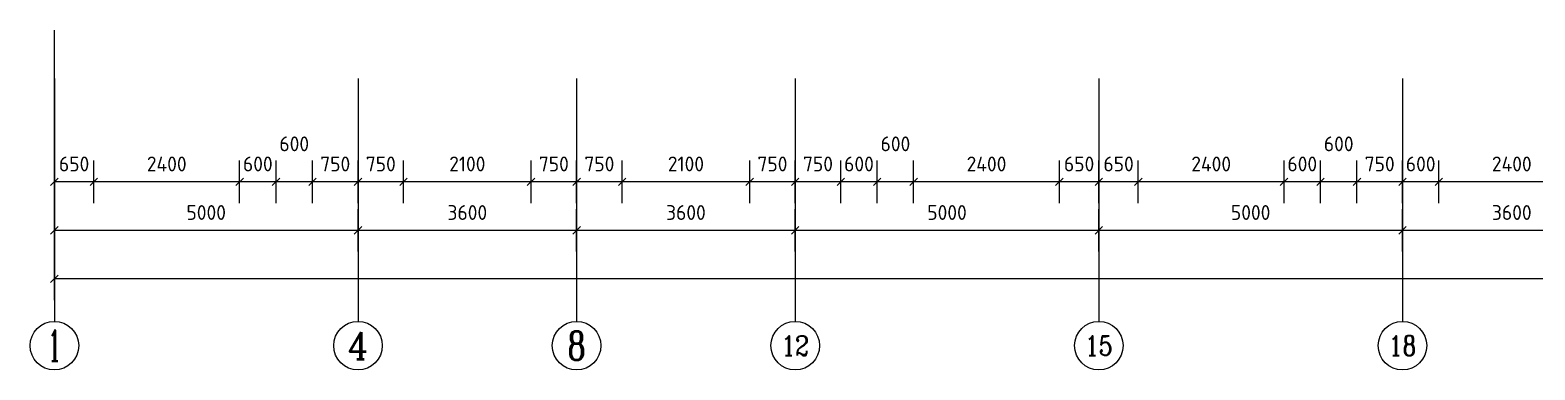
# Model space of a CAD drawing. Header units: millimetres. Extents: x -133666 to 228300, y -346623 to 180165.
# Drawn here: x -73155 to -48374, y -125350 to -119750 of the extents above; entities that cross this region are included whole.
import ezdxf
from ezdxf.enums import TextEntityAlignment as Align

# ---------------------------------------------------------------- set-up
doc = ezdxf.new("R2010")
doc.units = ezdxf.units.MM
doc.header["$LTSCALE"] = 1000
doc.layers.get('0').update_dxf_attribs({"linetype": 'CONTINUOUS'})
for name, color, linetype in [('AXIS_TEXT', 7, 'CONTINUOUS'), ('AXIS_轴号_A', 4, 'CONTINUOUS'), ('AXIS_轴文_A', 7, 'CONTINUOUS')]:
    doc.layers.add(name, color=color, linetype=linetype)
doc.styles.add('_TCH_AXIS', font='COMPLEX', dxfattribs={"bigfont": 'GBCBIG'})
doc.styles.add('CADReader_TextStyle', font='tssdeng.shx', dxfattribs={"height": 0.2, "bigfont": 'gbcbig.shx'})
doc.styles.add('COMPLEX', font='COMPLEX')

# ---------------------------------------------------------------- blocks, each defined once
blk = doc.blocks.new('_AXISO')
blk.add_circle((0, 0), 0.5)
at = {"layer": 'AXIS_TEXT', "style": 'COMPLEX', "width": 1.041667}
blk.add_attdef('A', text='', height=0.56, dxfattribs=at).set_placement((-0.25, -0.28), (0.25, -0.28), align=Align.FIT)

msp = doc.modelspace()

# ---------------------------------------------------------------- linework, layer by layer
at = {"layer": 'AXIS_轴号_A'}
for p, q in [((-72755, -120550.1), (-72755, -124550.1)), ((-67755, -120550.1), (-67755, -124550.1)), ((-64155, -120550.1), (-64155, -124550.1)), ((-60555, -120550.1), (-60555, -124550.1)), ((-55555, -120550.1), (-55555, -124550.1)), ((-50555, -120550.1), (-50555, -124550.1))]:
    msp.add_line(p, q, dxfattribs=at)
at = {"layer": 'AXIS_轴号_A', "linetype": 'Continuous'}
for points in [[(-21155, -119750.1), (-21155, -122250.1), (-72755, -122250.1), (-72755, -119750.1)], [(-21155, -120550.1), (-21155, -123850.1), (-72755, -123850.1), (-72755, -120550.1)], [(-21155, -120550.1), (-21155, -123050.1), (-72755, -123050.1), (-72755, -120550.1)], [(-72755, -122600.1), (-72755, -121900.1)], [(-72105, -122600.1), (-72105, -121900.1)], [(-69705, -122600.1), (-69705, -121900.1)], [(-69105, -122600.1), (-69105, -121900.1)], [(-68505, -122600.1), (-68505, -121900.1)], [(-67755, -122600.1), (-67755, -121900.1)], [(-67005, -122600.1), (-67005, -121900.1)], [(-64905, -122600.1), (-64905, -121900.1)], [(-64155, -122600.1), (-64155, -121900.1)], [(-63405, -122600.1), (-63405, -121900.1)], [(-61305, -122600.1), (-61305, -121900.1)], [(-60555, -122600.1), (-60555, -121900.1)], [(-59805, -122600.1), (-59805, -121900.1)], [(-59205, -122600.1), (-59205, -121900.1)], [(-58605, -122600.1), (-58605, -121900.1)], [(-56205, -122600.1), (-56205, -121900.1)], [(-55555, -122600.1), (-55555, -121900.1)], [(-54905, -122600.1), (-54905, -121900.1)], [(-52505, -122600.1), (-52505, -121900.1)], [(-51905, -122600.1), (-51905, -121900.1)], [(-51305, -122600.1), (-51305, -121900.1)], [(-50555, -122600.1), (-50555, -121900.1)], [(-49955, -122600.1), (-49955, -121900.1)], [(-72816.9, -122312), (-72693.2, -122188.2)], [(-72166.9, -122312), (-72043.2, -122188.2)], [(-69766.9, -122312), (-69643.2, -122188.2)], [(-69166.9, -122312), (-69043.2, -122188.2)], [(-68566.9, -122312), (-68443.2, -122188.2)], [(-67816.9, -122312), (-67693.2, -122188.2)], [(-67066.9, -122312), (-66943.2, -122188.2)], [(-64966.9, -122312), (-64843.2, -122188.2)], [(-64216.9, -122312), (-64093.2, -122188.2)], [(-63466.9, -122312), (-63343.2, -122188.2)], [(-61366.9, -122312), (-61243.2, -122188.2)], [(-60616.9, -122312), (-60493.2, -122188.2)], [(-59866.9, -122312), (-59743.2, -122188.2)], [(-59266.9, -122312), (-59143.2, -122188.2)], [(-58666.9, -122312), (-58543.2, -122188.2)], [(-56266.9, -122312), (-56143.2, -122188.2)], [(-55616.9, -122312), (-55493.2, -122188.2)], [(-54966.9, -122312), (-54843.2, -122188.2)], [(-52566.9, -122312), (-52443.2, -122188.2)], [(-51966.9, -122312), (-51843.2, -122188.2)], [(-51366.9, -122312), (-51243.2, -122188.2)], [(-50616.9, -122312), (-50493.2, -122188.2)], [(-50016.9, -122312), (-49893.2, -122188.2)], [(-72755, -123400.1), (-72755, -122700.1)], [(-67755, -123400.1), (-67755, -122700.1)], [(-64155, -123400.1), (-64155, -122700.1)], [(-60555, -123400.1), (-60555, -122700.1)], [(-55555, -123400.1), (-55555, -122700.1)], [(-50555, -123400.1), (-50555, -122700.1)], [(-72816.9, -123112), (-72693.2, -122988.2)], [(-67816.9, -123112), (-67693.2, -122988.2)], [(-64216.9, -123112), (-64093.2, -122988.2)], [(-60616.9, -123112), (-60493.2, -122988.2)], [(-55616.9, -123112), (-55493.2, -122988.2)], [(-50616.9, -123112), (-50493.2, -122988.2)], [(-72755, -124200.1), (-72755, -123500.1)], [(-72816.9, -123912), (-72693.2, -123788.2)]]:
    msp.add_lwpolyline(points, dxfattribs=at)

# ---------------------------------------------------------------- block references
at = {"layer": 'AXIS_轴号_A'}
ref = msp.add_blockref('_AXISO', (-72755, -124950.1), dxfattribs=dict(at, xscale=800, yscale=800, zscale=800))
ref.add_attrib('A', '1', dxfattribs={"layer": 'AXIS_轴文_A', "height": 514.7, "style": '_TCH_AXIS'}).set_placement((-72865.3, -125207.5), (-72644.8, -125207.5), align=Align.FIT)
ref = msp.add_blockref('_AXISO', (-67755, -124950.1), dxfattribs=dict(at, xscale=800, yscale=800, zscale=800))
ref.add_attrib('A', '4', dxfattribs={"layer": 'AXIS_轴文_A', "height": 445.4, "style": '_TCH_AXIS'}).set_placement((-67924.7, -125172.8), (-67585.4, -125172.8), align=Align.FIT)
ref = msp.add_blockref('_AXISO', (-64155, -124950.1), dxfattribs=dict(at, xscale=800, yscale=800, zscale=800))
ref.add_attrib('A', '8', dxfattribs={"layer": 'AXIS_轴文_A', "height": 465.9, "style": '_TCH_AXIS'}).set_placement((-64310.4, -125183.1), (-63999.7, -125183.1), align=Align.FIT)
ref = msp.add_blockref('_AXISO', (-60555, -124950.1), dxfattribs=dict(at, xscale=800, yscale=800, zscale=800))
ref.add_attrib('A', '12', dxfattribs={"layer": 'AXIS_轴文_A', "height": 328.45, "style": '_TCH_AXIS'}).set_placement((-60781.8, -125114.3), (-60328.3, -125114.3), align=Align.FIT)
ref = msp.add_blockref('_AXISO', (-55555, -124950.1), dxfattribs=dict(at, xscale=800, yscale=800, zscale=800))
ref.add_attrib('A', '15', dxfattribs={"layer": 'AXIS_轴文_A', "height": 328.45, "style": '_TCH_AXIS'}).set_placement((-55781.8, -125114.3), (-55328.3, -125114.3), align=Align.FIT)
ref = msp.add_blockref('_AXISO', (-50555, -124950.1), dxfattribs=dict(at, xscale=800, yscale=800, zscale=800))
ref.add_attrib('A', '18', dxfattribs={"layer": 'AXIS_轴文_A', "height": 328.45, "style": '_TCH_AXIS'}).set_placement((-50781.8, -125114.3), (-50328.3, -125114.3), align=Align.FIT)

# ---------------------------------------------------------------- texts
at = {"layer": 'AXIS_轴号_A', "color": 7, "style": 'CADReader_TextStyle'}
for s, p in [('600', (-68805, -121625.1)), ('600', (-58905, -121625.1)), ('600', (-51605, -121625.1)), ('650', (-72430, -121956.1)), ('2400', (-70905, -121956.1)), ('600', (-69405, -121956.1)), ('750', (-68130, -121956.1)), ('750', (-67380, -121956.1)), ('2100', (-65955, -121956.1)), ('750', (-64530, -121956.1)), ('750', (-63780, -121956.1)), ('2100', (-62355, -121956.1)), ('750', (-60930, -121956.1)), ('750', (-60180, -121956.1)), ('600', (-59505, -121956.1)), ('2400', (-57405, -121956.1)), ('650', (-55880, -121956.1)), ('650', (-55230, -121956.1)), ('2400', (-53705, -121956.1)), ('600', (-52205, -121956.1)), ('750', (-50930, -121956.1)), ('600', (-50255, -121956.1)), ('2400', (-48755, -121956.1)), ('5000', (-70255, -122756.1)), ('3600', (-65955, -122756.1)), ('3600', (-62355, -122756.1)), ('5000', (-58055, -122756.1)), ('5000', (-53055, -122756.1)), ('3600', (-48755, -122756.1))]:
    msp.add_text(s, height=245, dxfattribs=at).set_placement(p, align=Align.MIDDLE)

doc.saveas('drawing.dxf')
